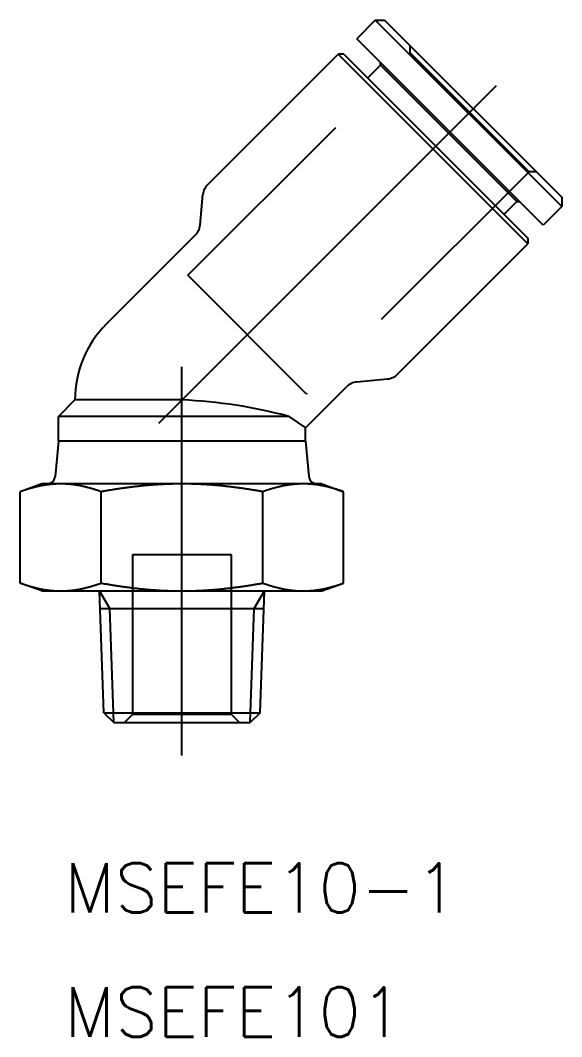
# Model space of a CAD drawing. Extents: x -9.8 to 63.4, y -19.1 to 44.7.
# Drawn here: x -9.8 to 23.1, y -19.1 to 42.7 of the extents above; entities that cross this region are included whole.
import ezdxf

# ---------------------------------------------------------------- set-up
doc = ezdxf.new("R2010")
doc.units = 0
doc.linetypes.add('CENTER', pattern=[50.8, 31.75, -6.35, 6.35, -6.35])
doc.linetypes.add('DASHED', pattern=[19.05, 12.7, -6.35])
doc.layers.get('0').update_dxf_attribs({"linetype": 'CONTINUOUS'})
doc.layers.add('CENTER', color=1, linetype='CENTER')
doc.styles.get("Standard").update_dxf_attribs({"font": 'txt.shx', "height": 3, "bigfont": 'bigfont.shx'})

msp = doc.modelspace()

# ---------------------------------------------------------------- linework, layer by layer
at = {"color": 7, "linetype": 'CONTINUOUS'}
for p, q in [((11.738, 42.652), (10.607, 41.52)), ((11.738, 42.652), (23.052, 31.338)), ((11.738, 42.652), (12.304, 42.652)), ((12.304, 42.652), (23.052, 31.904)), ((21.92, 30.207), (10.607, 41.52)), ((1.562, 32.688), (9.475, 40.601)), ((21.001, 29.075), (9.475, 40.601)), ((9.829, 40.601), (9.475, 40.601)), ((9.829, 40.601), (21.001, 29.429)), ((12.056, 39.929), (11.278, 39.152)), ((12.056, 39.929), (12.056, 40.071)), ((12.056, 39.929), (20.329, 31.656)), ((1.095, 30.211), (1.274, 32.076)), ((20.329, 31.656), (19.552, 30.878)), ((20.329, 31.656), (20.471, 31.656)), ((23.052, 31.904), (23.052, 31.338)), ((23.052, 31.338), (21.92, 30.207)), ((-4.596, 24.196), (0.807, 29.599)), ((13.088, 21.162), (21.001, 29.075)), ((21.001, 29.429), (21.001, 29.075)), ((7.5, 17.908), (9.999, 20.407)), ((10.611, 20.695), (12.476, 20.874)), ((-6.5, 19.6), (-7.5, 18.6)), ((0, 19.6), (-6.5, 19.6)), ((6.477, 18.6), (-7.5, 18.6)), ((-7.5, 17.1), (-7.5, 18.6)), ((6.477, 18.6), (7.5, 17.908)), ((7.5, 17.1), (7.5, 17.908)), ((-7.5, 17.1), (-7.707, 14.952)), ((7.5, 17.1), (-7.5, 17.1)), ((7.5, 17.1), (7.707, 14.952)), ((-8.5, 14.5), (-9.815, 14.021)), ((-7.361, 14.5), (-8.5, 14.5)), ((0, 14.5), (-7.361, 14.5)), ((7.361, 14.5), (0, 14.5)), ((8.5, 14.5), (7.361, 14.5)), ((8.5, 14.5), (9.815, 14.021)), ((-9.815, 8.479), (-9.815, 14.021)), ((-4.907, 8.479), (-4.907, 14.021)), ((4.907, 8.479), (4.907, 14.021)), ((9.815, 8.479), (9.815, 14.021)), ((-8.5, 8), (-9.815, 8.479)), ((8.5, 8), (9.815, 8.479)), ((-8.5, 8), (-7.361, 8)), ((-7.361, 8), (0, 8)), ((-4.746, 0.602), (-5.005, 8)), ((0, 8), (7.361, 8)), ((4.746, 0.602), (5.005, 8)), ((7.361, 8), (8.5, 8)), ((-4.967, 6.929), (4.967, 6.929)), ((-4.746, 0.602), (4.746, 0.602)), ((-4.746, 0.602), (-4.144, 0)), ((-4.144, 0), (4.144, 0)), ((4.746, 0.602), (4.144, 0))]:
    msp.add_line(p, q, dxfattribs=at)
at = {"color": 3, "linetype": 'DASHED'}
for p, q in [((13.859, 40.672), (13.859, 41.096)), ((0.354, 27.166), (13.859, 40.672)), ((21.072, 33.459), (13.859, 40.672)), ((21.072, 33.459), (7.566, 19.954)), ((21.496, 33.459), (21.072, 33.459)), ((7.566, 19.954), (0.354, 27.166)), ((3, 10.2), (-3, 10.2)), ((-3, 10.2), (-3, 0.5)), ((3, 0.5), (3, 10.2)), ((-3, 0.5), (-3.5, 0)), ((3, 0.5), (-3, 0.5)), ((3.5, 0), (3, 0.5))]:
    msp.add_line(p, q, dxfattribs=at)
at = {"color": 3, "linetype": 'CONTINUOUS'}
for p, q in [((-4.386, 6.929), (-5.005, 8)), ((4.386, 6.929), (5.005, 8)), ((-4.144, 0), (-4.386, 6.929)), ((4.144, 0), (4.386, 6.929))]:
    msp.add_line(p, q, dxfattribs=at)
at = {"color": 7}
for points in [[(-7.361, 14.5, 0), (-7.387, 14.5, 0), (-7.412, 14.5, 0), (-7.437, 14.499, 0), (-7.462, 14.499, 0), (-7.488, 14.499, 0), (-7.513, 14.498, 0), (-7.538, 14.497, 0), (-7.563, 14.496, 0), (-7.588, 14.496, 0), (-7.613, 14.495, 0), (-7.638, 14.493, 0), (-7.664, 14.492, 0), (-7.689, 14.491, 0), (-7.714, 14.489, 0), (-7.739, 14.488, 0), (-7.764, 14.486, 0), (-7.789, 14.484, 0), (-7.814, 14.482, 0), (-7.839, 14.48, 0), (-7.864, 14.478, 0), (-7.889, 14.476, 0), (-7.914, 14.474, 0), (-7.939, 14.472, 0), (-7.964, 14.469, 0), (-7.989, 14.466, 0), (-8.014, 14.464, 0), (-8.039, 14.461, 0), (-8.064, 14.458, 0), (-8.089, 14.455, 0), (-8.114, 14.452, 0), (-8.139, 14.449, 0), (-8.164, 14.445, 0), (-8.189, 14.442, 0), (-8.214, 14.438, 0), (-8.239, 14.435, 0), (-8.264, 14.431, 0), (-8.289, 14.427, 0), (-8.314, 14.423, 0), (-8.34, 14.419, 0), (-8.365, 14.415, 0), (-8.39, 14.411, 0), (-8.415, 14.406, 0), (-8.44, 14.402, 0), (-8.466, 14.397, 0), (-8.491, 14.393, 0), (-8.516, 14.388, 0), (-8.542, 14.383, 0), (-8.567, 14.378, 0), (-8.592, 14.373, 0), (-8.618, 14.368, 0), (-8.643, 14.362, 0), (-8.669, 14.357, 0), (-8.694, 14.351, 0), (-8.72, 14.346, 0), (-8.745, 14.34, 0), (-8.771, 14.334, 0), (-8.797, 14.328, 0), (-8.822, 14.322, 0), (-8.848, 14.316, 0), (-8.874, 14.31, 0), (-8.9, 14.303, 0), (-8.926, 14.297, 0), (-8.952, 14.29, 0), (-8.978, 14.284, 0), (-9.004, 14.277, 0), (-9.03, 14.27, 0), (-9.056, 14.263, 0), (-9.082, 14.256, 0), (-9.108, 14.249, 0), (-9.135, 14.241, 0), (-9.161, 14.234, 0), (-9.188, 14.226, 0), (-9.214, 14.219, 0), (-9.241, 14.211, 0), (-9.267, 14.203, 0), (-9.294, 14.195, 0), (-9.321, 14.187, 0), (-9.347, 14.179, 0), (-9.374, 14.171, 0), (-9.401, 14.162, 0), (-9.428, 14.153, 0), (-9.455, 14.145, 0), (-9.483, 14.136, 0), (-9.51, 14.127, 0), (-9.537, 14.118, 0), (-9.565, 14.109, 0), (-9.592, 14.1, 0), (-9.62, 14.09, 0), (-9.647, 14.081, 0), (-9.675, 14.071, 0), (-9.703, 14.062, 0), (-9.731, 14.052, 0), (-9.759, 14.042, 0), (-9.787, 14.032, 0), (-9.815, 14.021, 0)], [(-4.907, 14.021, 0), (-4.936, 14.032, 0), (-4.964, 14.042, 0), (-4.992, 14.052, 0), (-5.02, 14.062, 0), (-5.047, 14.071, 0), (-5.075, 14.081, 0), (-5.103, 14.09, 0), (-5.13, 14.1, 0), (-5.158, 14.109, 0), (-5.185, 14.118, 0), (-5.213, 14.127, 0), (-5.24, 14.136, 0), (-5.267, 14.145, 0), (-5.294, 14.153, 0), (-5.321, 14.162, 0), (-5.348, 14.171, 0), (-5.375, 14.179, 0), (-5.402, 14.187, 0), (-5.429, 14.195, 0), (-5.455, 14.203, 0), (-5.482, 14.211, 0), (-5.508, 14.219, 0), (-5.535, 14.226, 0), (-5.561, 14.234, 0), (-5.588, 14.241, 0), (-5.614, 14.249, 0), (-5.64, 14.256, 0), (-5.666, 14.263, 0), (-5.693, 14.27, 0), (-5.719, 14.277, 0), (-5.745, 14.284, 0), (-5.771, 14.29, 0), (-5.797, 14.297, 0), (-5.823, 14.303, 0), (-5.848, 14.31, 0), (-5.874, 14.316, 0), (-5.9, 14.322, 0), (-5.926, 14.328, 0), (-5.951, 14.334, 0), (-5.977, 14.34, 0), (-6.003, 14.346, 0), (-6.028, 14.351, 0), (-6.054, 14.357, 0), (-6.079, 14.362, 0), (-6.105, 14.368, 0), (-6.13, 14.373, 0), (-6.156, 14.378, 0), (-6.181, 14.383, 0), (-6.206, 14.388, 0), (-6.232, 14.393, 0), (-6.257, 14.397, 0), (-6.282, 14.402, 0), (-6.307, 14.406, 0), (-6.332, 14.411, 0), (-6.358, 14.415, 0), (-6.383, 14.419, 0), (-6.408, 14.423, 0), (-6.433, 14.427, 0), (-6.458, 14.431, 0), (-6.483, 14.435, 0), (-6.508, 14.438, 0), (-6.533, 14.442, 0), (-6.559, 14.445, 0), (-6.584, 14.449, 0), (-6.609, 14.452, 0), (-6.634, 14.455, 0), (-6.659, 14.458, 0), (-6.684, 14.461, 0), (-6.709, 14.464, 0), (-6.734, 14.466, 0), (-6.759, 14.469, 0), (-6.784, 14.472, 0), (-6.809, 14.474, 0), (-6.834, 14.476, 0), (-6.859, 14.478, 0), (-6.884, 14.48, 0), (-6.909, 14.482, 0), (-6.934, 14.484, 0), (-6.959, 14.486, 0), (-6.984, 14.488, 0), (-7.009, 14.489, 0), (-7.034, 14.491, 0), (-7.059, 14.492, 0), (-7.084, 14.493, 0), (-7.109, 14.495, 0), (-7.134, 14.496, 0), (-7.159, 14.496, 0), (-7.184, 14.497, 0), (-7.21, 14.498, 0), (-7.235, 14.499, 0), (-7.26, 14.499, 0), (-7.285, 14.499, 0), (-7.311, 14.5, 0), (-7.336, 14.5, 0), (-7.361, 14.5, 0)], [(0, 14.5, 0), (-0.051, 14.5, 0), (-0.101, 14.5, 0), (-0.152, 14.499, 0), (-0.202, 14.499, 0), (-0.253, 14.499, 0), (-0.303, 14.498, 0), (-0.353, 14.497, 0), (-0.404, 14.496, 0), (-0.454, 14.496, 0), (-0.504, 14.495, 0), (-0.554, 14.493, 0), (-0.605, 14.492, 0), (-0.655, 14.491, 0), (-0.705, 14.489, 0), (-0.755, 14.488, 0), (-0.805, 14.486, 0), (-0.855, 14.484, 0), (-0.905, 14.482, 0), (-0.955, 14.48, 0), (-1.005, 14.478, 0), (-1.055, 14.476, 0), (-1.105, 14.474, 0), (-1.155, 14.472, 0), (-1.205, 14.469, 0), (-1.255, 14.466, 0), (-1.305, 14.464, 0), (-1.355, 14.461, 0), (-1.405, 14.458, 0), (-1.455, 14.455, 0), (-1.505, 14.452, 0), (-1.555, 14.449, 0), (-1.605, 14.445, 0), (-1.656, 14.442, 0), (-1.706, 14.438, 0), (-1.756, 14.435, 0), (-1.806, 14.431, 0), (-1.856, 14.427, 0), (-1.906, 14.423, 0), (-1.957, 14.419, 0), (-2.007, 14.415, 0), (-2.057, 14.411, 0), (-2.108, 14.406, 0), (-2.158, 14.402, 0), (-2.209, 14.397, 0), (-2.259, 14.393, 0), (-2.31, 14.388, 0), (-2.361, 14.383, 0), (-2.411, 14.378, 0), (-2.462, 14.373, 0), (-2.513, 14.368, 0), (-2.564, 14.362, 0), (-2.615, 14.357, 0), (-2.666, 14.351, 0), (-2.717, 14.346, 0), (-2.768, 14.34, 0), (-2.82, 14.334, 0), (-2.871, 14.328, 0), (-2.922, 14.322, 0), (-2.974, 14.316, 0), (-3.026, 14.31, 0), (-3.077, 14.303, 0), (-3.129, 14.297, 0), (-3.181, 14.29, 0), (-3.233, 14.284, 0), (-3.285, 14.277, 0), (-3.337, 14.27, 0), (-3.39, 14.263, 0), (-3.442, 14.256, 0), (-3.494, 14.249, 0), (-3.547, 14.241, 0), (-3.6, 14.234, 0), (-3.653, 14.226, 0), (-3.706, 14.219, 0), (-3.759, 14.211, 0), (-3.812, 14.203, 0), (-3.865, 14.195, 0), (-3.919, 14.187, 0), (-3.973, 14.179, 0), (-4.026, 14.171, 0), (-4.08, 14.162, 0), (-4.134, 14.153, 0), (-4.188, 14.145, 0), (-4.243, 14.136, 0), (-4.297, 14.127, 0), (-4.352, 14.118, 0), (-4.407, 14.109, 0), (-4.462, 14.1, 0), (-4.517, 14.09, 0), (-4.572, 14.081, 0), (-4.628, 14.071, 0), (-4.683, 14.062, 0), (-4.739, 14.052, 0), (-4.795, 14.042, 0), (-4.851, 14.032, 0), (-4.907, 14.021, 0)], [(4.907, 14.021, 0), (4.851, 14.032, 0), (4.795, 14.042, 0), (4.739, 14.052, 0), (4.683, 14.062, 0), (4.628, 14.071, 0), (4.572, 14.081, 0), (4.517, 14.09, 0), (4.462, 14.1, 0), (4.407, 14.109, 0), (4.352, 14.118, 0), (4.297, 14.127, 0), (4.243, 14.136, 0), (4.188, 14.145, 0), (4.134, 14.153, 0), (4.08, 14.162, 0), (4.026, 14.171, 0), (3.973, 14.179, 0), (3.919, 14.187, 0), (3.865, 14.195, 0), (3.812, 14.203, 0), (3.759, 14.211, 0), (3.706, 14.219, 0), (3.653, 14.226, 0), (3.6, 14.234, 0), (3.547, 14.241, 0), (3.494, 14.249, 0), (3.442, 14.256, 0), (3.39, 14.263, 0), (3.337, 14.27, 0), (3.285, 14.277, 0), (3.233, 14.284, 0), (3.181, 14.29, 0), (3.129, 14.297, 0), (3.077, 14.303, 0), (3.026, 14.31, 0), (2.974, 14.316, 0), (2.922, 14.322, 0), (2.871, 14.328, 0), (2.82, 14.334, 0), (2.768, 14.34, 0), (2.717, 14.346, 0), (2.666, 14.351, 0), (2.615, 14.357, 0), (2.564, 14.362, 0), (2.513, 14.368, 0), (2.462, 14.373, 0), (2.411, 14.378, 0), (2.361, 14.383, 0), (2.31, 14.388, 0), (2.259, 14.393, 0), (2.209, 14.397, 0), (2.158, 14.402, 0), (2.108, 14.406, 0), (2.057, 14.411, 0), (2.007, 14.415, 0), (1.957, 14.419, 0), (1.906, 14.423, 0), (1.856, 14.427, 0), (1.806, 14.431, 0), (1.756, 14.435, 0), (1.706, 14.438, 0), (1.656, 14.442, 0), (1.605, 14.445, 0), (1.555, 14.449, 0), (1.505, 14.452, 0), (1.455, 14.455, 0), (1.405, 14.458, 0), (1.355, 14.461, 0), (1.305, 14.464, 0), (1.255, 14.466, 0), (1.205, 14.469, 0), (1.155, 14.472, 0), (1.105, 14.474, 0), (1.055, 14.476, 0), (1.005, 14.478, 0), (0.955, 14.48, 0), (0.905, 14.482, 0), (0.855, 14.484, 0), (0.805, 14.486, 0), (0.755, 14.488, 0), (0.705, 14.489, 0), (0.655, 14.491, 0), (0.605, 14.492, 0), (0.554, 14.493, 0), (0.504, 14.495, 0), (0.454, 14.496, 0), (0.404, 14.496, 0), (0.353, 14.497, 0), (0.303, 14.498, 0), (0.253, 14.499, 0), (0.202, 14.499, 0), (0.152, 14.499, 0), (0.101, 14.5, 0), (0.051, 14.5, 0), (0, 14.5, 0)], [(7.361, 14.5, 0), (7.336, 14.5, 0), (7.311, 14.5, 0), (7.285, 14.499, 0), (7.26, 14.499, 0), (7.235, 14.499, 0), (7.21, 14.498, 0), (7.184, 14.497, 0), (7.159, 14.496, 0), (7.134, 14.496, 0), (7.109, 14.495, 0), (7.084, 14.493, 0), (7.059, 14.492, 0), (7.034, 14.491, 0), (7.009, 14.489, 0), (6.984, 14.488, 0), (6.959, 14.486, 0), (6.934, 14.484, 0), (6.909, 14.482, 0), (6.884, 14.48, 0), (6.859, 14.478, 0), (6.834, 14.476, 0), (6.809, 14.474, 0), (6.784, 14.472, 0), (6.759, 14.469, 0), (6.734, 14.466, 0), (6.709, 14.464, 0), (6.684, 14.461, 0), (6.659, 14.458, 0), (6.634, 14.455, 0), (6.609, 14.452, 0), (6.584, 14.449, 0), (6.559, 14.445, 0), (6.533, 14.442, 0), (6.508, 14.438, 0), (6.483, 14.435, 0), (6.458, 14.431, 0), (6.433, 14.427, 0), (6.408, 14.423, 0), (6.383, 14.419, 0), (6.358, 14.415, 0), (6.332, 14.411, 0), (6.307, 14.406, 0), (6.282, 14.402, 0), (6.257, 14.397, 0), (6.232, 14.393, 0), (6.206, 14.388, 0), (6.181, 14.383, 0), (6.156, 14.378, 0), (6.13, 14.373, 0), (6.105, 14.368, 0), (6.079, 14.362, 0), (6.054, 14.357, 0), (6.028, 14.351, 0), (6.003, 14.346, 0), (5.977, 14.34, 0), (5.951, 14.334, 0), (5.926, 14.328, 0), (5.9, 14.322, 0), (5.874, 14.316, 0), (5.848, 14.31, 0), (5.823, 14.303, 0), (5.797, 14.297, 0), (5.771, 14.29, 0), (5.745, 14.284, 0), (5.719, 14.277, 0), (5.693, 14.27, 0), (5.666, 14.263, 0), (5.64, 14.256, 0), (5.614, 14.249, 0), (5.588, 14.241, 0), (5.561, 14.234, 0), (5.535, 14.226, 0), (5.508, 14.219, 0), (5.482, 14.211, 0), (5.455, 14.203, 0), (5.429, 14.195, 0), (5.402, 14.187, 0), (5.375, 14.179, 0), (5.348, 14.171, 0), (5.321, 14.162, 0), (5.294, 14.153, 0), (5.267, 14.145, 0), (5.24, 14.136, 0), (5.213, 14.127, 0), (5.185, 14.118, 0), (5.158, 14.109, 0), (5.13, 14.1, 0), (5.103, 14.09, 0), (5.075, 14.081, 0), (5.047, 14.071, 0), (5.02, 14.062, 0), (4.992, 14.052, 0), (4.964, 14.042, 0), (4.936, 14.032, 0), (4.907, 14.021, 0)], [(9.815, 14.021, 0), (9.787, 14.032, 0), (9.759, 14.042, 0), (9.731, 14.052, 0), (9.703, 14.062, 0), (9.675, 14.071, 0), (9.647, 14.081, 0), (9.62, 14.09, 0), (9.592, 14.1, 0), (9.565, 14.109, 0), (9.537, 14.118, 0), (9.51, 14.127, 0), (9.483, 14.136, 0), (9.455, 14.145, 0), (9.428, 14.153, 0), (9.401, 14.162, 0), (9.374, 14.171, 0), (9.347, 14.179, 0), (9.321, 14.187, 0), (9.294, 14.195, 0), (9.267, 14.203, 0), (9.241, 14.211, 0), (9.214, 14.219, 0), (9.188, 14.226, 0), (9.161, 14.234, 0), (9.135, 14.241, 0), (9.108, 14.249, 0), (9.082, 14.256, 0), (9.056, 14.263, 0), (9.03, 14.27, 0), (9.004, 14.277, 0), (8.978, 14.284, 0), (8.952, 14.29, 0), (8.926, 14.297, 0), (8.9, 14.303, 0), (8.874, 14.31, 0), (8.848, 14.316, 0), (8.822, 14.322, 0), (8.797, 14.328, 0), (8.771, 14.334, 0), (8.745, 14.34, 0), (8.72, 14.346, 0), (8.694, 14.351, 0), (8.669, 14.357, 0), (8.643, 14.362, 0), (8.618, 14.368, 0), (8.592, 14.373, 0), (8.567, 14.378, 0), (8.542, 14.383, 0), (8.516, 14.388, 0), (8.491, 14.393, 0), (8.466, 14.397, 0), (8.44, 14.402, 0), (8.415, 14.406, 0), (8.39, 14.411, 0), (8.365, 14.415, 0), (8.34, 14.419, 0), (8.314, 14.423, 0), (8.289, 14.427, 0), (8.264, 14.431, 0), (8.239, 14.435, 0), (8.214, 14.438, 0), (8.189, 14.442, 0), (8.164, 14.445, 0), (8.139, 14.449, 0), (8.114, 14.452, 0), (8.089, 14.455, 0), (8.064, 14.458, 0), (8.039, 14.461, 0), (8.014, 14.464, 0), (7.989, 14.466, 0), (7.964, 14.469, 0), (7.939, 14.472, 0), (7.914, 14.474, 0), (7.889, 14.476, 0), (7.864, 14.478, 0), (7.839, 14.48, 0), (7.814, 14.482, 0), (7.789, 14.484, 0), (7.764, 14.486, 0), (7.739, 14.488, 0), (7.714, 14.489, 0), (7.689, 14.491, 0), (7.664, 14.492, 0), (7.638, 14.493, 0), (7.613, 14.495, 0), (7.588, 14.496, 0), (7.563, 14.496, 0), (7.538, 14.497, 0), (7.513, 14.498, 0), (7.488, 14.499, 0), (7.462, 14.499, 0), (7.437, 14.499, 0), (7.412, 14.5, 0), (7.387, 14.5, 0), (7.361, 14.5, 0)], [(-9.815, 8.479, 0), (-9.787, 8.469, 0), (-9.76, 8.459, 0), (-9.732, 8.449, 0), (-9.705, 8.439, 0), (-9.678, 8.43, 0), (-9.651, 8.42, 0), (-9.624, 8.411, 0), (-9.597, 8.402, 0), (-9.569, 8.393, 0), (-9.543, 8.384, 0), (-9.516, 8.375, 0), (-9.489, 8.366, 0), (-9.462, 8.357, 0), (-9.435, 8.349, 0), (-9.409, 8.34, 0), (-9.382, 8.332, 0), (-9.356, 8.324, 0), (-9.329, 8.316, 0), (-9.303, 8.308, 0), (-9.277, 8.3, 0), (-9.25, 8.292, 0), (-9.224, 8.284, 0), (-9.198, 8.276, 0), (-9.172, 8.269, 0), (-9.145, 8.262, 0), (-9.119, 8.254, 0), (-9.093, 8.247, 0), (-9.067, 8.24, 0), (-9.041, 8.233, 0), (-9.016, 8.226, 0), (-8.99, 8.219, 0), (-8.964, 8.213, 0), (-8.938, 8.206, 0), (-8.912, 8.2, 0), (-8.887, 8.193, 0), (-8.861, 8.187, 0), (-8.835, 8.181, 0), (-8.81, 8.175, 0), (-8.784, 8.169, 0), (-8.758, 8.163, 0), (-8.733, 8.157, 0), (-8.707, 8.152, 0), (-8.682, 8.146, 0), (-8.656, 8.14, 0), (-8.631, 8.135, 0), (-8.606, 8.13, 0), (-8.58, 8.125, 0), (-8.555, 8.12, 0), (-8.53, 8.115, 0), (-8.504, 8.11, 0), (-8.479, 8.105, 0), (-8.454, 8.101, 0), (-8.428, 8.096, 0), (-8.403, 8.092, 0), (-8.378, 8.087, 0), (-8.352, 8.083, 0), (-8.327, 8.079, 0), (-8.302, 8.075, 0), (-8.277, 8.071, 0), (-8.251, 8.067, 0), (-8.226, 8.063, 0), (-8.201, 8.06, 0), (-8.176, 8.056, 0), (-8.151, 8.053, 0), (-8.125, 8.05, 0), (-8.1, 8.046, 0), (-8.075, 8.043, 0), (-8.05, 8.04, 0), (-8.024, 8.037, 0), (-7.999, 8.035, 0), (-7.974, 8.032, 0), (-7.949, 8.029, 0), (-7.923, 8.027, 0), (-7.898, 8.025, 0), (-7.873, 8.022, 0), (-7.847, 8.02, 0), (-7.822, 8.018, 0), (-7.797, 8.016, 0), (-7.771, 8.014, 0), (-7.746, 8.013, 0), (-7.72, 8.011, 0), (-7.695, 8.01, 0), (-7.669, 8.008, 0), (-7.644, 8.007, 0), (-7.618, 8.006, 0), (-7.593, 8.005, 0), (-7.567, 8.004, 0), (-7.542, 8.003, 0), (-7.516, 8.002, 0), (-7.49, 8.001, 0), (-7.465, 8.001, 0), (-7.439, 8.001, 0), (-7.413, 8, 0), (-7.387, 8, 0), (-7.361, 8, 0)], [(-7.361, 8, 0), (-7.335, 8, 0), (-7.309, 8, 0), (-7.284, 8.001, 0), (-7.258, 8.001, 0), (-7.232, 8.001, 0), (-7.206, 8.002, 0), (-7.181, 8.003, 0), (-7.155, 8.004, 0), (-7.13, 8.005, 0), (-7.104, 8.006, 0), (-7.079, 8.007, 0), (-7.053, 8.008, 0), (-7.028, 8.01, 0), (-7.002, 8.011, 0), (-6.977, 8.013, 0), (-6.951, 8.014, 0), (-6.926, 8.016, 0), (-6.901, 8.018, 0), (-6.875, 8.02, 0), (-6.85, 8.022, 0), (-6.825, 8.025, 0), (-6.799, 8.027, 0), (-6.774, 8.029, 0), (-6.749, 8.032, 0), (-6.723, 8.035, 0), (-6.698, 8.037, 0), (-6.673, 8.04, 0), (-6.648, 8.043, 0), (-6.622, 8.046, 0), (-6.597, 8.05, 0), (-6.572, 8.053, 0), (-6.547, 8.056, 0), (-6.521, 8.06, 0), (-6.496, 8.063, 0), (-6.471, 8.067, 0), (-6.446, 8.071, 0), (-6.421, 8.075, 0), (-6.395, 8.079, 0), (-6.37, 8.083, 0), (-6.345, 8.087, 0), (-6.319, 8.092, 0), (-6.294, 8.096, 0), (-6.269, 8.101, 0), (-6.244, 8.105, 0), (-6.218, 8.11, 0), (-6.193, 8.115, 0), (-6.168, 8.12, 0), (-6.142, 8.125, 0), (-6.117, 8.13, 0), (-6.091, 8.135, 0), (-6.066, 8.14, 0), (-6.04, 8.146, 0), (-6.015, 8.152, 0), (-5.989, 8.157, 0), (-5.964, 8.163, 0), (-5.938, 8.169, 0), (-5.913, 8.175, 0), (-5.887, 8.181, 0), (-5.862, 8.187, 0), (-5.836, 8.193, 0), (-5.81, 8.2, 0), (-5.784, 8.206, 0), (-5.759, 8.213, 0), (-5.733, 8.219, 0), (-5.707, 8.226, 0), (-5.681, 8.233, 0), (-5.655, 8.24, 0), (-5.629, 8.247, 0), (-5.603, 8.254, 0), (-5.577, 8.262, 0), (-5.551, 8.269, 0), (-5.525, 8.276, 0), (-5.498, 8.284, 0), (-5.472, 8.292, 0), (-5.446, 8.3, 0), (-5.42, 8.308, 0), (-5.393, 8.316, 0), (-5.367, 8.324, 0), (-5.34, 8.332, 0), (-5.314, 8.34, 0), (-5.287, 8.349, 0), (-5.26, 8.357, 0), (-5.234, 8.366, 0), (-5.207, 8.375, 0), (-5.18, 8.384, 0), (-5.153, 8.393, 0), (-5.126, 8.402, 0), (-5.099, 8.411, 0), (-5.072, 8.42, 0), (-5.045, 8.43, 0), (-5.017, 8.439, 0), (-4.99, 8.449, 0), (-4.963, 8.459, 0), (-4.935, 8.469, 0), (-4.907, 8.479, 0)], [(-4.907, 8.479, 0), (-4.852, 8.469, 0), (-4.797, 8.459, 0), (-4.743, 8.449, 0), (-4.688, 8.439, 0), (-4.633, 8.43, 0), (-4.579, 8.42, 0), (-4.525, 8.411, 0), (-4.471, 8.402, 0), (-4.417, 8.393, 0), (-4.363, 8.384, 0), (-4.309, 8.375, 0), (-4.255, 8.366, 0), (-4.202, 8.357, 0), (-4.148, 8.349, 0), (-4.095, 8.34, 0), (-4.042, 8.332, 0), (-3.989, 8.324, 0), (-3.936, 8.316, 0), (-3.883, 8.308, 0), (-3.831, 8.3, 0), (-3.778, 8.292, 0), (-3.725, 8.284, 0), (-3.673, 8.276, 0), (-3.621, 8.269, 0), (-3.568, 8.262, 0), (-3.516, 8.254, 0), (-3.464, 8.247, 0), (-3.412, 8.24, 0), (-3.36, 8.233, 0), (-3.309, 8.226, 0), (-3.257, 8.219, 0), (-3.205, 8.213, 0), (-3.154, 8.206, 0), (-3.102, 8.2, 0), (-3.051, 8.193, 0), (-2.999, 8.187, 0), (-2.948, 8.181, 0), (-2.897, 8.175, 0), (-2.846, 8.169, 0), (-2.795, 8.163, 0), (-2.743, 8.157, 0), (-2.692, 8.152, 0), (-2.641, 8.146, 0), (-2.591, 8.14, 0), (-2.54, 8.135, 0), (-2.489, 8.13, 0), (-2.438, 8.125, 0), (-2.387, 8.12, 0), (-2.337, 8.115, 0), (-2.286, 8.11, 0), (-2.235, 8.105, 0), (-2.185, 8.101, 0), (-2.134, 8.096, 0), (-2.083, 8.092, 0), (-2.033, 8.087, 0), (-1.982, 8.083, 0), (-1.932, 8.079, 0), (-1.881, 8.075, 0), (-1.831, 8.071, 0), (-1.78, 8.067, 0), (-1.73, 8.063, 0), (-1.68, 8.06, 0), (-1.629, 8.056, 0), (-1.579, 8.053, 0), (-1.528, 8.05, 0), (-1.478, 8.046, 0), (-1.427, 8.043, 0), (-1.377, 8.04, 0), (-1.326, 8.037, 0), (-1.276, 8.035, 0), (-1.225, 8.032, 0), (-1.175, 8.029, 0), (-1.124, 8.027, 0), (-1.073, 8.025, 0), (-1.023, 8.022, 0), (-0.972, 8.02, 0), (-0.921, 8.018, 0), (-0.871, 8.016, 0), (-0.82, 8.014, 0), (-0.769, 8.013, 0), (-0.718, 8.011, 0), (-0.667, 8.01, 0), (-0.616, 8.008, 0), (-0.565, 8.007, 0), (-0.514, 8.006, 0), (-0.463, 8.005, 0), (-0.412, 8.004, 0), (-0.361, 8.003, 0), (-0.309, 8.002, 0), (-0.258, 8.001, 0), (-0.207, 8.001, 0), (-0.155, 8.001, 0), (-0.103, 8, 0), (-0.052, 8, 0), (0, 8, 0)], [(0, 8, 0), (0.052, 8, 0), (0.103, 8, 0), (0.155, 8.001, 0), (0.207, 8.001, 0), (0.258, 8.001, 0), (0.309, 8.002, 0), (0.361, 8.003, 0), (0.412, 8.004, 0), (0.463, 8.005, 0), (0.514, 8.006, 0), (0.565, 8.007, 0), (0.616, 8.008, 0), (0.667, 8.01, 0), (0.718, 8.011, 0), (0.769, 8.013, 0), (0.82, 8.014, 0), (0.871, 8.016, 0), (0.921, 8.018, 0), (0.972, 8.02, 0), (1.023, 8.022, 0), (1.073, 8.025, 0), (1.124, 8.027, 0), (1.175, 8.029, 0), (1.225, 8.032, 0), (1.276, 8.035, 0), (1.326, 8.037, 0), (1.377, 8.04, 0), (1.427, 8.043, 0), (1.478, 8.046, 0), (1.528, 8.05, 0), (1.579, 8.053, 0), (1.629, 8.056, 0), (1.68, 8.06, 0), (1.73, 8.063, 0), (1.78, 8.067, 0), (1.831, 8.071, 0), (1.881, 8.075, 0), (1.932, 8.079, 0), (1.982, 8.083, 0), (2.033, 8.087, 0), (2.083, 8.092, 0), (2.134, 8.096, 0), (2.185, 8.101, 0), (2.235, 8.105, 0), (2.286, 8.11, 0), (2.337, 8.115, 0), (2.387, 8.12, 0), (2.438, 8.125, 0), (2.489, 8.13, 0), (2.54, 8.135, 0), (2.591, 8.14, 0), (2.641, 8.146, 0), (2.692, 8.152, 0), (2.743, 8.157, 0), (2.795, 8.163, 0), (2.846, 8.169, 0), (2.897, 8.175, 0), (2.948, 8.181, 0), (2.999, 8.187, 0), (3.051, 8.193, 0), (3.102, 8.2, 0), (3.154, 8.206, 0), (3.205, 8.213, 0), (3.257, 8.219, 0), (3.309, 8.226, 0), (3.36, 8.233, 0), (3.412, 8.24, 0), (3.464, 8.247, 0), (3.516, 8.254, 0), (3.568, 8.262, 0), (3.621, 8.269, 0), (3.673, 8.276, 0), (3.725, 8.284, 0), (3.778, 8.292, 0), (3.831, 8.3, 0), (3.883, 8.308, 0), (3.936, 8.316, 0), (3.989, 8.324, 0), (4.042, 8.332, 0), (4.095, 8.34, 0), (4.148, 8.349, 0), (4.202, 8.357, 0), (4.255, 8.366, 0), (4.309, 8.375, 0), (4.363, 8.384, 0), (4.417, 8.393, 0), (4.471, 8.402, 0), (4.525, 8.411, 0), (4.579, 8.42, 0), (4.633, 8.43, 0), (4.688, 8.439, 0), (4.743, 8.449, 0), (4.797, 8.459, 0), (4.852, 8.469, 0), (4.907, 8.479, 0)], [(4.907, 8.479, 0), (4.935, 8.469, 0), (4.963, 8.459, 0), (4.99, 8.449, 0), (5.017, 8.439, 0), (5.045, 8.43, 0), (5.072, 8.42, 0), (5.099, 8.411, 0), (5.126, 8.402, 0), (5.153, 8.393, 0), (5.18, 8.384, 0), (5.207, 8.375, 0), (5.234, 8.366, 0), (5.26, 8.357, 0), (5.287, 8.349, 0), (5.314, 8.34, 0), (5.34, 8.332, 0), (5.367, 8.324, 0), (5.393, 8.316, 0), (5.42, 8.308, 0), (5.446, 8.3, 0), (5.472, 8.292, 0), (5.498, 8.284, 0), (5.525, 8.276, 0), (5.551, 8.269, 0), (5.577, 8.262, 0), (5.603, 8.254, 0), (5.629, 8.247, 0), (5.655, 8.24, 0), (5.681, 8.233, 0), (5.707, 8.226, 0), (5.733, 8.219, 0), (5.759, 8.213, 0), (5.784, 8.206, 0), (5.81, 8.2, 0), (5.836, 8.193, 0), (5.862, 8.187, 0), (5.887, 8.181, 0), (5.913, 8.175, 0), (5.938, 8.169, 0), (5.964, 8.163, 0), (5.989, 8.157, 0), (6.015, 8.152, 0), (6.04, 8.146, 0), (6.066, 8.14, 0), (6.091, 8.135, 0), (6.117, 8.13, 0), (6.142, 8.125, 0), (6.168, 8.12, 0), (6.193, 8.115, 0), (6.218, 8.11, 0), (6.244, 8.105, 0), (6.269, 8.101, 0), (6.294, 8.096, 0), (6.319, 8.092, 0), (6.345, 8.087, 0), (6.37, 8.083, 0), (6.395, 8.079, 0), (6.421, 8.075, 0), (6.446, 8.071, 0), (6.471, 8.067, 0), (6.496, 8.063, 0), (6.521, 8.06, 0), (6.547, 8.056, 0), (6.572, 8.053, 0), (6.597, 8.05, 0), (6.622, 8.046, 0), (6.648, 8.043, 0), (6.673, 8.04, 0), (6.698, 8.037, 0), (6.723, 8.035, 0), (6.749, 8.032, 0), (6.774, 8.029, 0), (6.799, 8.027, 0), (6.825, 8.025, 0), (6.85, 8.022, 0), (6.875, 8.02, 0), (6.901, 8.018, 0), (6.926, 8.016, 0), (6.951, 8.014, 0), (6.977, 8.013, 0), (7.002, 8.011, 0), (7.028, 8.01, 0), (7.053, 8.008, 0), (7.079, 8.007, 0), (7.104, 8.006, 0), (7.13, 8.005, 0), (7.155, 8.004, 0), (7.181, 8.003, 0), (7.206, 8.002, 0), (7.232, 8.001, 0), (7.258, 8.001, 0), (7.284, 8.001, 0), (7.309, 8, 0), (7.335, 8, 0), (7.361, 8, 0)], [(7.361, 8, 0), (7.387, 8, 0), (7.413, 8, 0), (7.439, 8.001, 0), (7.465, 8.001, 0), (7.49, 8.001, 0), (7.516, 8.002, 0), (7.542, 8.003, 0), (7.567, 8.004, 0), (7.593, 8.005, 0), (7.618, 8.006, 0), (7.644, 8.007, 0), (7.669, 8.008, 0), (7.695, 8.01, 0), (7.72, 8.011, 0), (7.746, 8.013, 0), (7.771, 8.014, 0), (7.797, 8.016, 0), (7.822, 8.018, 0), (7.847, 8.02, 0), (7.873, 8.022, 0), (7.898, 8.025, 0), (7.923, 8.027, 0), (7.949, 8.029, 0), (7.974, 8.032, 0), (7.999, 8.035, 0), (8.024, 8.037, 0), (8.05, 8.04, 0), (8.075, 8.043, 0), (8.1, 8.046, 0), (8.125, 8.05, 0), (8.151, 8.053, 0), (8.176, 8.056, 0), (8.201, 8.06, 0), (8.226, 8.063, 0), (8.251, 8.067, 0), (8.277, 8.071, 0), (8.302, 8.075, 0), (8.327, 8.079, 0), (8.352, 8.083, 0), (8.378, 8.087, 0), (8.403, 8.092, 0), (8.428, 8.096, 0), (8.454, 8.101, 0), (8.479, 8.105, 0), (8.504, 8.11, 0), (8.53, 8.115, 0), (8.555, 8.12, 0), (8.58, 8.125, 0), (8.606, 8.13, 0), (8.631, 8.135, 0), (8.656, 8.14, 0), (8.682, 8.146, 0), (8.707, 8.152, 0), (8.733, 8.157, 0), (8.758, 8.163, 0), (8.784, 8.169, 0), (8.81, 8.175, 0), (8.835, 8.181, 0), (8.861, 8.187, 0), (8.887, 8.193, 0), (8.912, 8.2, 0), (8.938, 8.206, 0), (8.964, 8.213, 0), (8.99, 8.219, 0), (9.016, 8.226, 0), (9.041, 8.233, 0), (9.067, 8.24, 0), (9.093, 8.247, 0), (9.119, 8.254, 0), (9.145, 8.262, 0), (9.172, 8.269, 0), (9.198, 8.276, 0), (9.224, 8.284, 0), (9.25, 8.292, 0), (9.277, 8.3, 0), (9.303, 8.308, 0), (9.329, 8.316, 0), (9.356, 8.324, 0), (9.382, 8.332, 0), (9.409, 8.34, 0), (9.435, 8.349, 0), (9.462, 8.357, 0), (9.489, 8.366, 0), (9.516, 8.375, 0), (9.543, 8.384, 0), (9.569, 8.393, 0), (9.597, 8.402, 0), (9.624, 8.411, 0), (9.651, 8.42, 0), (9.678, 8.43, 0), (9.705, 8.439, 0), (9.732, 8.449, 0), (9.76, 8.459, 0), (9.787, 8.469, 0), (9.815, 8.479, 0)]]:
    msp.add_polyline3d(points, dxfattribs=at)
at = {"color": 7, "linetype": 'CONTINUOUS'}
for centre, radius, start, end in [((2.269, 31.981), 1, 135, 174.52263), ((0.1, 30.306), 1, 315, 354.52263), ((0, 19.6), 6.5, 135, 180), ((12.381, 21.869), 1, 275.47737, 315), ((10.706, 19.7), 1, 95.47737, 135), ((-1.317, -10.41), 30.039, 74.96069, 87.48644), ((-8.204, 15), 0.5, 270, 354.50768), ((8.204, 15), 0.5, 185.49232, 270)]:
    msp.add_arc(centre, radius, start, end, dxfattribs=at)
at = {"layer": 'CENTER', "color": 1, "linetype": 'CENTER'}
for p, q in [((-1.414, 18.186), (19.092, 38.692)), ((0, -2), (0, 21.6))]:
    msp.add_line(p, q, dxfattribs=at)

# ---------------------------------------------------------------- texts
at = {"color": 7, "linetype": 'CONTINUOUS'}
for s, p in [('MSEFE10-1', (-7.148, -11.534)), ('MSEFE101', (-7.148, -19.071))]:
    msp.add_text(s, height=3, dxfattribs=at).set_placement(p)

doc.saveas('drawing.dxf')
